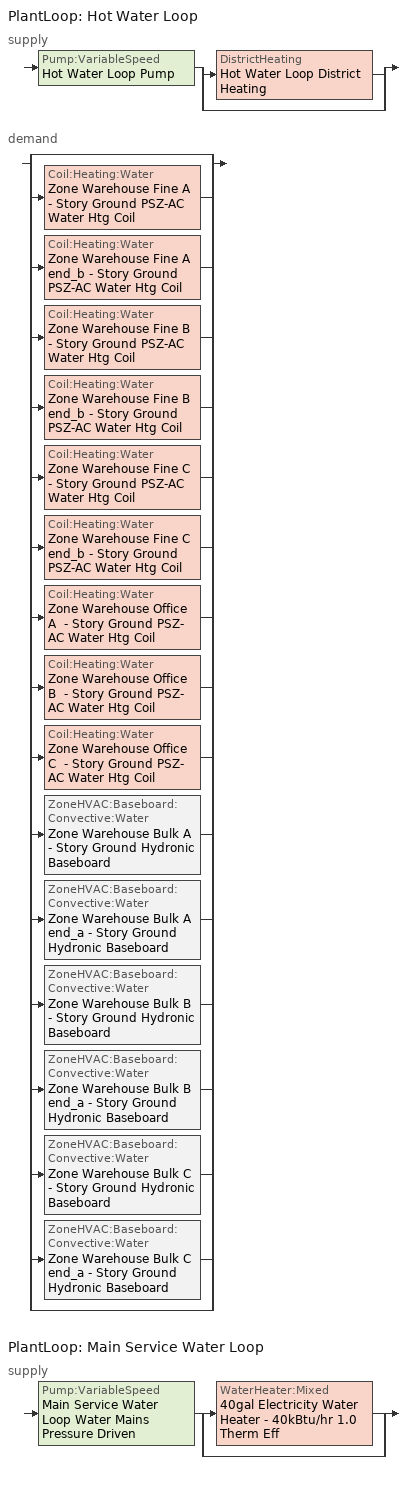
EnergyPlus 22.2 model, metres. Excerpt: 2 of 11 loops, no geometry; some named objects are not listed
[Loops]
PlantLoop 'Hot Water Loop'
 supply: Pump:VariableSpeed 'Hot Water Loop Pump' > split
  | DistrictHeating 'Hot Water Loop District Heating'
  | bypass
 demand: split
  | bypass
  | Coil:Heating:Water 'Zone Warehouse Fine A  - Story Ground PSZ-AC Water Htg Coil'
  | Coil:Heating:Water 'Zone Warehouse Fine A end_b - Story Ground PSZ-AC Water Htg Coil'
  | Coil:Heating:Water 'Zone Warehouse Fine B  - Story Ground PSZ-AC Water Htg Coil'
  | Coil:Heating:Water 'Zone Warehouse Fine B end_b - Story Ground PSZ-AC Water Htg Coil'
  | Coil:Heating:Water 'Zone Warehouse Fine C  - Story Ground PSZ-AC Water Htg Coil'
  | Coil:Heating:Water 'Zone Warehouse Fine C end_b - Story Ground PSZ-AC Water Htg Coil'
  | Coil:Heating:Water 'Zone Warehouse Office A  - Story Ground PSZ-AC Water Htg Coil'
  | Coil:Heating:Water 'Zone Warehouse Office B  - Story Ground PSZ-AC Water Htg Coil'
  | Coil:Heating:Water 'Zone Warehouse Office C  - Story Ground PSZ-AC Water Htg Coil'
  | ZoneHVAC:Baseboard:Convective:Water 'Zone Warehouse Bulk A  - Story Ground Hydronic Baseboard'
  | ZoneHVAC:Baseboard:Convective:Water 'Zone Warehouse Bulk A end_a - Story Ground Hydronic Baseboard'
  | ZoneHVAC:Baseboard:Convective:Water 'Zone Warehouse Bulk B  - Story Ground Hydronic Baseboard'
  | ZoneHVAC:Baseboard:Convective:Water 'Zone Warehouse Bulk B end_a - Story Ground Hydronic Baseboard'
  | ZoneHVAC:Baseboard:Convective:Water 'Zone Warehouse Bulk C  - Story Ground Hydronic Baseboard'
  | ZoneHVAC:Baseboard:Convective:Water 'Zone Warehouse Bulk C end_a - Story Ground Hydronic Baseboard'
  | bypass
PlantLoop 'Main Service Water Loop'
 supply: Pump:VariableSpeed 'Main Service Water Loop Water Mains Pressure Driven' > split
  | WaterHeater:Mixed '40gal Electricity Water Heater - 40kBtu/hr 1.0 Therm Eff'
  | bypass
[ZoneControl:Thermostat] Temperature Difference Between Cutout And Setpoint {deltaC}=0
Name | Zone or ZoneList | Control Type Schedule | Control 1
Zone Warehouse Bulk A  - Story Ground Thermostat | Zone Warehouse Bulk A  - Story Ground | Zone Warehouse Bulk A  - Story Ground Thermostat Schedule | Warehouse Bulk - 90.1-2016 Thermostat
Zone Warehouse Bulk A end_a - Story Ground Thermostat | Zone Warehouse Bulk A end_a - Story Ground | Zone Warehouse Bulk A end_a - Story Ground Thermostat Schedule | Warehouse Bulk - 90.1-2016 Thermostat 1
Zone Warehouse Bulk B  - Story Ground Thermostat | Zone Warehouse Bulk B  - Story Ground | Zone Warehouse Bulk B  - Story Ground Thermostat Schedule | Warehouse Bulk - 90.1-2016 Thermostat 2
Zone Warehouse Bulk B end_a - Story Ground Thermostat | Zone Warehouse Bulk B end_a - Story Ground | Zone Warehouse Bulk B end_a - Story Ground Thermostat Schedule | Warehouse Bulk - 90.1-2016 Thermostat 3
Zone Warehouse Bulk C  - Story Ground Thermostat | Zone Warehouse Bulk C  - Story Ground | Zone Warehouse Bulk C  - Story Ground Thermostat Schedule | Warehouse Bulk - 90.1-2016 Thermostat 4
Zone Warehouse Bulk C end_a - Story Ground Thermostat | Zone Warehouse Bulk C end_a - Story Ground | Zone Warehouse Bulk C end_a - Story Ground Thermostat Schedule | Warehouse Bulk - 90.1-2016 Thermostat 5
[ThermostatSetpoint:DualSetpoint] Heating Setpoint Temperature Schedule=Warehouse Bulk Storage Heating Setpoint Schedule; Cooling Setpoint Temperature Schedule=Warehouse ClgSetp BulkStorage
Warehouse Bulk - 90.1-2016 Thermostat; Warehouse Bulk - 90.1-2016 Thermostat 1; Warehouse Bulk - 90.1-2016 Thermostat 2; Warehouse Bulk - 90.1-2016 Thermostat 3; Warehouse Bulk - 90.1-2016 Thermostat 4; Warehouse Bulk - 90.1-2016 Thermostat 5
[ZoneHVAC:Baseboard:Convective:Water] Availability Schedule=Always On Discrete; Heating Design Capacity Method=HeatingDesignCapacity; Heating Design Capacity {W}=Autosize; Heating Design Capacity Per Floor Area {W/m2}=0; Fraction of Autosized Heating Design Capacity=0.8; U-Factor Times Area Value {W/K}=Autosize; Maximum Water Flow Rate {m3/s}=Autosize; Convergence Tolerance=0.001
Zone Warehouse Bulk A  - Story Ground Hydronic Baseboard; Zone Warehouse Bulk A end_a - Story Ground Hydronic Baseboard; Zone Warehouse Bulk B  - Story Ground Hydronic Baseboard; Zone Warehouse Bulk B end_a - Story Ground Hydronic Baseboard; Zone Warehouse Bulk C  - Story Ground Hydronic Baseboard; Zone Warehouse Bulk C end_a - Story Ground Hydronic Baseboard
[Zone equipment]
Zone Warehouse Bulk A  - Story Ground: Zone Warehouse Bulk A  - Story Ground Hydronic Baseboard
Zone Warehouse Bulk A end_a - Story Ground: Zone Warehouse Bulk A end_a - Story Ground Hydronic Baseboard
Zone Warehouse Bulk B  - Story Ground: Zone Warehouse Bulk B  - Story Ground Hydronic Baseboard
Zone Warehouse Bulk B end_a - Story Ground: Zone Warehouse Bulk B end_a - Story Ground Hydronic Baseboard
Zone Warehouse Bulk C  - Story Ground: Zone Warehouse Bulk C  - Story Ground Hydronic Baseboard
Zone Warehouse Bulk C end_a - Story Ground: Zone Warehouse Bulk C end_a - Story Ground Hydronic Baseboard
[Sizing:Zone] Zone Cooling Design Supply Air Temperature Input Method=SupplyAirTemperature; Zone Cooling Design Supply Air Temperature {C}=14; Zone Cooling Design Supply Air Temperature Difference {deltaC}=11.11; Zone Heating Design Supply Air Temperature Input Method=SupplyAirTemperature; Zone Heating Design Supply Air Temperature {C}=40; Zone Heating Design Supply Air Temperature Difference {deltaC}=11.11; Zone Cooling Design Supply Air Humidity Ratio {kgWater/kgDryAir}=0.0085; Zone Heating Design Supply Air Humidity Ratio {kgWater/kgDryAir}=0.008; Cooling Design Air Flow Method=DesignDay; Cooling Design Air Flow Rate {m3/s}=0; Cooling Minimum Air Flow per Zone Floor Area {m3/s-m2}=0.000762; Cooling Minimum Air Flow {m3/s}=0; Cooling Minimum Air Flow Fraction=0; Heating Design Air Flow Method=DesignDay; Heating Design Air Flow Rate {m3/s}=0; Heating Maximum Air Flow per Zone Floor Area {m3/s-m2}=0.002032; Heating Maximum Air Flow {m3/s}=0.141576; Heating Maximum Air Flow Fraction=0.3; Account for Dedicated Outdoor Air System=No; Zone Load Sizing Method=Sensible Load Only No Latent Load; Zone Latent Cooling Design Supply Air Humidity Ratio Input Method=HumidityRatioDifference; Zone Cooling Design Supply Air Humidity Ratio Difference {kgWater/kgDryAir}=0.005; Zone Latent Heating Design Supply Air Humidity Ratio Input Method=HumidityRatioDifference; Zone Humidification Design Supply Air Humidity Ratio Difference {kgWater/kgDryAir}=0.005
Name | Design Specification Outdoor Air Object
Zone Warehouse Bulk A  - Story Ground | Zone Warehouse Bulk A  - Story Ground DSOA Space List
Zone Warehouse Bulk A end_a - Story Ground | Zone Warehouse Bulk A end_a - Story Ground DSOA Space List
Zone Warehouse Bulk B  - Story Ground | Zone Warehouse Bulk B  - Story Ground DSOA Space List
Zone Warehouse Bulk B end_a - Story Ground | Zone Warehouse Bulk B end_a - Story Ground DSOA Space List
Zone Warehouse Bulk C  - Story Ground | Zone Warehouse Bulk C  - Story Ground DSOA Space List
Zone Warehouse Bulk C end_a - Story Ground | Zone Warehouse Bulk C end_a - Story Ground DSOA Space List
[DesignSpecification:OutdoorAir]
Warehouse Bulk Ventilation: Outdoor Air Method=Sum; Outdoor Air Flow per Person {m3/s-person}=0; Outdoor Air Flow per Zone Floor Area {m3/s-m2}=0.0003048; Outdoor Air Flow per Zone {m3/s}=0; Outdoor Air Flow Air Changes per Hour {1/hr}=0
[DesignSpecification:OutdoorAir:SpaceList] Space Design Specification Outdoor Air Object Name 1=Warehouse Bulk Ventilation
Name | Space Name 1
Zone Warehouse Bulk A  - Story Ground DSOA Space List | Warehouse Bulk A  - Story Ground
Zone Warehouse Bulk A end_a - Story Ground DSOA Space List | Warehouse Bulk A end_a - Story Ground
Zone Warehouse Bulk B  - Story Ground DSOA Space List | Warehouse Bulk B  - Story Ground
Zone Warehouse Bulk B end_a - Story Ground DSOA Space List | Warehouse Bulk B end_a - Story Ground
Zone Warehouse Bulk C  - Story Ground DSOA Space List | Warehouse Bulk C  - Story Ground
Zone Warehouse Bulk C end_a - Story Ground DSOA Space List | Warehouse Bulk C end_a - Story Ground
[Coil:Heating:Water] Availability Schedule=Always On Discrete; U-Factor Times Area Value {W/K}=Autosize; Maximum Water Flow Rate {m3/s}=Autosize; Performance Input Method=UFactorTimesAreaAndDesignWaterFlowRate; Rated Capacity {W}=Autosize; Rated Inlet Water Temperature {C}=82.2222; Rated Inlet Air Temperature {C}=7.22222; Rated Outlet Water Temperature {C}=71.1111; Rated Outlet Air Temperature {C}=50; Rated Ratio for Air and Water Convection=0.5
Zone Warehouse Fine A  - Story Ground PSZ-AC Water Htg Coil; Zone Warehouse Fine A end_b - Story Ground PSZ-AC Water Htg Coil; Zone Warehouse Fine B  - Story Ground PSZ-AC Water Htg Coil; Zone Warehouse Fine B end_b - Story Ground PSZ-AC Water Htg Coil; Zone Warehouse Fine C  - Story Ground PSZ-AC Water Htg Coil; Zone Warehouse Fine C end_b - Story Ground PSZ-AC Water Htg Coil; Zone Warehouse Office A  - Story Ground PSZ-AC Water Htg Coil; Zone Warehouse Office B  - Story Ground PSZ-AC Water Htg Coil; Zone Warehouse Office C  - Story Ground PSZ-AC Water Htg Coil
[PlantLoop] Fluid Type=Water; Minimum Loop Temperature {C}=10; Maximum Loop Flow Rate {m3/s}=Autosize; Minimum Loop Flow Rate {m3/s}=0; Plant Loop Volume {m3}=Autocalculate; Load Distribution Scheme=Optimal; Plant Loop Demand Calculation Scheme=SingleSetpoint; Common Pipe Simulation=None
Name | Plant Equipment Operation Scheme | Maximum Loop Temperature {C}
Hot Water Loop | Hot Water Loop Operation Schemes | 100
Main Service Water Loop | Main Service Water Loop Operation Schemes | 60
[Sizing:Plant] Loop Type=Heating; Sizing Option=NonCoincident; Zone Timesteps in Averaging Window=1; Coincident Sizing Factor Mode=None
Name | Design Loop Exit Temperature {C} | Loop Design Temperature Difference {deltaC}
Hot Water Loop | 82.2222 | 11.1111
Main Service Water Loop | 60 | 5
[Pump:VariableSpeed] Design Maximum Flow Rate {m3/s}=Autosize; Design Power Consumption {W}=Autosize; Fraction of Motor Inefficiencies to Fluid Stream=0; Coefficient 1 of the Part Load Performance Curve=0; Design Minimum Flow Rate {m3/s}=0; Pump Control Type=Intermittent; Skin Loss Radiative Fraction=0.5; Design Power Sizing Method=PowerPerFlowPerPressure; Design Electric Power per Unit Flow Rate {W/(m3/s)}=348701.1; Design Shaft Power per Unit Flow Rate per Unit Head {W/((m3/s)-Pa)}=1.28205; Design Minimum Flow Rate Fraction=0
Name | Design Pump Head {Pa} | Motor Efficiency | Coefficient 2 of the Part Load Performance Curve | Coefficient 3 of the Part Load Performance Curve | Coefficient 4 of the Part Load Performance Curve
Hot Water Loop Pump | 179344 | 0.9 | 1 | 0 | 0
Main Service Water Loop Water Mains Pressure Driven | 0.001 | 0.7 | 3.2485 | -4.7443 | 2.5294
[DistrictHeating]
Hot Water Loop District Heating: Nominal Capacity {W}=Autosize
[SetpointManager:Scheduled] Control Variable=Temperature
Name | Schedule | Setpoint Node or NodeList
Hot Water Loop Setpoint Manager | Hot Water Loop Temp - 180F | Hot Water Loop Supply Outlet Node
Service hot water setpoint manager | Service Water Loop Temp - 140F | Main Service Water Loop Supply Outlet Node
[PlantEquipmentOperationSchemes] Control Scheme Object Type 1=PlantEquipmentOperation:HeatingLoad; Control Scheme Schedule Name 1=Always On Discrete
Name | Control Scheme Name 1
Hot Water Loop Operation Schemes | Hot Water Loop Heating Operation Scheme
Main Service Water Loop Operation Schemes | Main Service Water Loop Heating Operation Scheme
[PlantEquipmentOperation:HeatingLoad] Load Range Lower Limit 1 {W}=0; Load Range Upper Limit 1 {W}=1000000000
Name | Range Equipment List Name 1
Hot Water Loop Heating Operation Scheme | Hot Water Loop Heating Equipment List
Main Service Water Loop Heating Operation Scheme | Main Service Water Loop Heating Equipment List
[PlantEquipmentList]
Hot Water Loop Heating Equipment List: DistrictHeating, Hot Water Loop District Heating
Main Service Water Loop Heating Equipment List: WaterHeater:Mixed, 40gal Electricity Water Heater - 40kBtu/hr 1.0 Therm Eff
[WaterHeater:Mixed]
40gal Electricity Water Heater - 40kBtu/hr 1.0 Therm Eff: Tank Volume {m3}=0.151416; Setpoint Temperature Schedule=Service Water Loop Temp - 140F; Deadband Temperature Difference {deltaC}=2; Maximum Temperature Limit {C}=60; Heater Control Type=Cycle; Heater Maximum Capacity {W}=11722.8; Heater Ignition Minimum Flow Rate {m3/s}=0; Heater Ignition Delay {s}=0; Heater Fuel Type=Electricity; Heater Thermal Efficiency=1; Off Cycle Parasitic Fuel Consumption Rate {W}=571; Off Cycle Parasitic Fuel Type=Electricity; Off Cycle Parasitic Heat Fraction to Tank=0; On Cycle Parasitic Fuel Consumption Rate {W}=571; On Cycle Parasitic Fuel Type=Electricity; On Cycle Parasitic Heat Fraction to Tank=0; Ambient Temperature Indicator=Zone; Off Cycle Loss Coefficient to Ambient Temperature {W/K}=1.20802; Off Cycle Loss Fraction to Zone=1; On Cycle Loss Coefficient to Ambient Temperature {W/K}=1.20802; On Cycle Loss Fraction to Zone=1; Use Side Effectiveness=1; Source Side Effectiveness=1; Use Side Design Flow Rate {m3/s}=Autosize; Source Side Design Flow Rate {m3/s}=Autosize; Indirect Water Heating Recovery Time {hr}=1.5; Source Side Flow Control Mode=IndirectHeatPrimarySetpoint
[WaterHeater:Sizing]
40gal Electricity Water Heater - 40kBtu/hr 1.0 Therm Eff: Design Mode=PeakDraw; Time Storage Can Meet Peak Draw {hr}=0.538503; Time for Tank Recovery {hr}=0; Nominal Tank Volume for Autosizing Plant Connections {m3}=1
[Schedule:Day:Interval]
Warehouse Bulk Storage Heating Setpoint Schedule Default; autogen Warehouse Bulk Storage Heating Setpoint Schedule 0_day_sch; autogen Warehouse Bulk Storage Heating Setpoint Schedule 1_day_sch: Average, 24:00, 10
Warehouse Bulk Storage Heating Setpoint Schedule Summer Design Day; Warehouse Bulk Storage Heating Setpoint Schedule Winter Design Day: No, 24:00, 10
Warehouse ClgSetp BulkStorage Default; autogen Warehouse ClgSetp BulkStorage 0_day_sch; autogen Warehouse ClgSetp BulkStorage 1_day_sch: Average, 24:00, 50
Warehouse ClgSetp BulkStorage Summer Design Day; Warehouse ClgSetp BulkStorage Winter Design Day: No, 24:00, 50
Hot Water Loop Temp - 180F Default: No, 24:00, 82.2222
Service Water Loop Temp - 140F Default: No, 24:00, 60
[Schedule:Week:Daily]
Warehouse Bulk Storage Heating Setpoint Schedule Week Rule - Jan1-Jan4: Warehouse Bulk Storage Heating Setpoint Schedule Default, Warehouse Bulk Storage Heating Setpoint Schedule Default, Warehouse Bulk Storage Heating Setpoint Schedule Default, Warehouse Bulk Storage Heating Setpoint Schedule Default, autogen Warehouse Bulk Storage Heating Setpoint Schedule 0_day_sch, Warehouse Bulk Storage Heating Setpoint Schedule Default, Warehouse Bulk Storage Heating Setpoint Schedule Default, Warehouse Bulk Storage Heating Setpoint Schedule Default, Warehouse Bulk Storage Heating Setpoint Schedule Summer Design Day, Warehouse Bulk Storage Heating Setpoint Schedule Winter Design Day, Warehouse Bulk Storage Heating Setpoint Schedule Default, Warehouse Bulk Storage Heating Setpoint Schedule Default
Warehouse Bulk Storage Heating Setpoint Schedule Week Rule - Jan5-Dec31: autogen Warehouse Bulk Storage Heating Setpoint Schedule 1_day_sch, Warehouse Bulk Storage Heating Setpoint Schedule Default, Warehouse Bulk Storage Heating Setpoint Schedule Default, Warehouse Bulk Storage Heating Setpoint Schedule Default, autogen Warehouse Bulk Storage Heating Setpoint Schedule 0_day_sch, Warehouse Bulk Storage Heating Setpoint Schedule Default, Warehouse Bulk Storage Heating Setpoint Schedule Default, Warehouse Bulk Storage Heating Setpoint Schedule Default, Warehouse Bulk Storage Heating Setpoint Schedule Summer Design Day, Warehouse Bulk Storage Heating Setpoint Schedule Winter Design Day, Warehouse Bulk Storage Heating Setpoint Schedule Default, Warehouse Bulk Storage Heating Setpoint Schedule Default
Warehouse ClgSetp BulkStorage Week Rule - Jan1-Jan4: Warehouse ClgSetp BulkStorage Default, Warehouse ClgSetp BulkStorage Default, Warehouse ClgSetp BulkStorage Default, Warehouse ClgSetp BulkStorage Default, autogen Warehouse ClgSetp BulkStorage 0_day_sch, Warehouse ClgSetp BulkStorage Default, Warehouse ClgSetp BulkStorage Default, Warehouse ClgSetp BulkStorage Default, Warehouse ClgSetp BulkStorage Summer Design Day, Warehouse ClgSetp BulkStorage Winter Design Day, Warehouse ClgSetp BulkStorage Default, Warehouse ClgSetp BulkStorage Default
Warehouse ClgSetp BulkStorage Week Rule - Jan5-Dec31: autogen Warehouse ClgSetp BulkStorage 1_day_sch, Warehouse ClgSetp BulkStorage Default, Warehouse ClgSetp BulkStorage Default, Warehouse ClgSetp BulkStorage Default, autogen Warehouse ClgSetp BulkStorage 0_day_sch, Warehouse ClgSetp BulkStorage Default, Warehouse ClgSetp BulkStorage Default, Warehouse ClgSetp BulkStorage Default, Warehouse ClgSetp BulkStorage Summer Design Day, Warehouse ClgSetp BulkStorage Winter Design Day, Warehouse ClgSetp BulkStorage Default, Warehouse ClgSetp BulkStorage Default
Hot Water Loop Temp - 180F Week Rule - Jan1-Dec31: Hot Water Loop Temp - 180F Default, Hot Water Loop Temp - 180F Default, Hot Water Loop Temp - 180F Default, Hot Water Loop Temp - 180F Default, Hot Water Loop Temp - 180F Default, Hot Water Loop Temp - 180F Default, Hot Water Loop Temp - 180F Default, Hot Water Loop Temp - 180F Default, Hot Water Loop Temp - 180F Default, Hot Water Loop Temp - 180F Default, Hot Water Loop Temp - 180F Default, Hot Water Loop Temp - 180F Default
Service Water Loop Temp - 140F Week Rule - Jan1-Dec31: Service Water Loop Temp - 140F Default, Service Water Loop Temp - 140F Default, Service Water Loop Temp - 140F Default, Service Water Loop Temp - 140F Default, Service Water Loop Temp - 140F Default, Service Water Loop Temp - 140F Default, Service Water Loop Temp - 140F Default, Service Water Loop Temp - 140F Default, Service Water Loop Temp - 140F Default, Service Water Loop Temp - 140F Default, Service Water Loop Temp - 140F Default, Service Water Loop Temp - 140F Default
[Schedule:Year]
Warehouse Bulk Storage Heating Setpoint Schedule: Warehouse Bulk Storage Heating Setpoint Schedule Week Rule - Jan1-Jan4, 1, 1, 1, 4, Warehouse Bulk Storage Heating Setpoint Schedule Week Rule - Jan5-Dec31, 1, 5, 12, 31
Warehouse ClgSetp BulkStorage: Warehouse ClgSetp BulkStorage Week Rule - Jan1-Jan4, 1, 1, 1, 4, Warehouse ClgSetp BulkStorage Week Rule - Jan5-Dec31, 1, 5, 12, 31
Hot Water Loop Temp - 180F: Hot Water Loop Temp - 180F Week Rule - Jan1-Dec31, 1, 1, 12, 31
Service Water Loop Temp - 140F: Service Water Loop Temp - 140F Week Rule - Jan1-Dec31, 1, 1, 12, 31
[Schedule:Compact]
Zone Warehouse Bulk A  - Story Ground Thermostat Schedule; Zone Warehouse Bulk A end_a - Story Ground Thermostat Schedule; Zone Warehouse Bulk B  - Story Ground Thermostat Schedule; Zone Warehouse Bulk B end_a - Story Ground Thermostat Schedule; Zone Warehouse Bulk C  - Story Ground Thermostat Schedule; Zone Warehouse Bulk C end_a - Story Ground Thermostat Schedule: Through: 12/31, For: AllDays, Until: 24:00, 4
[Schedule:Constant]
Always On Discrete: Hourly Value=1
